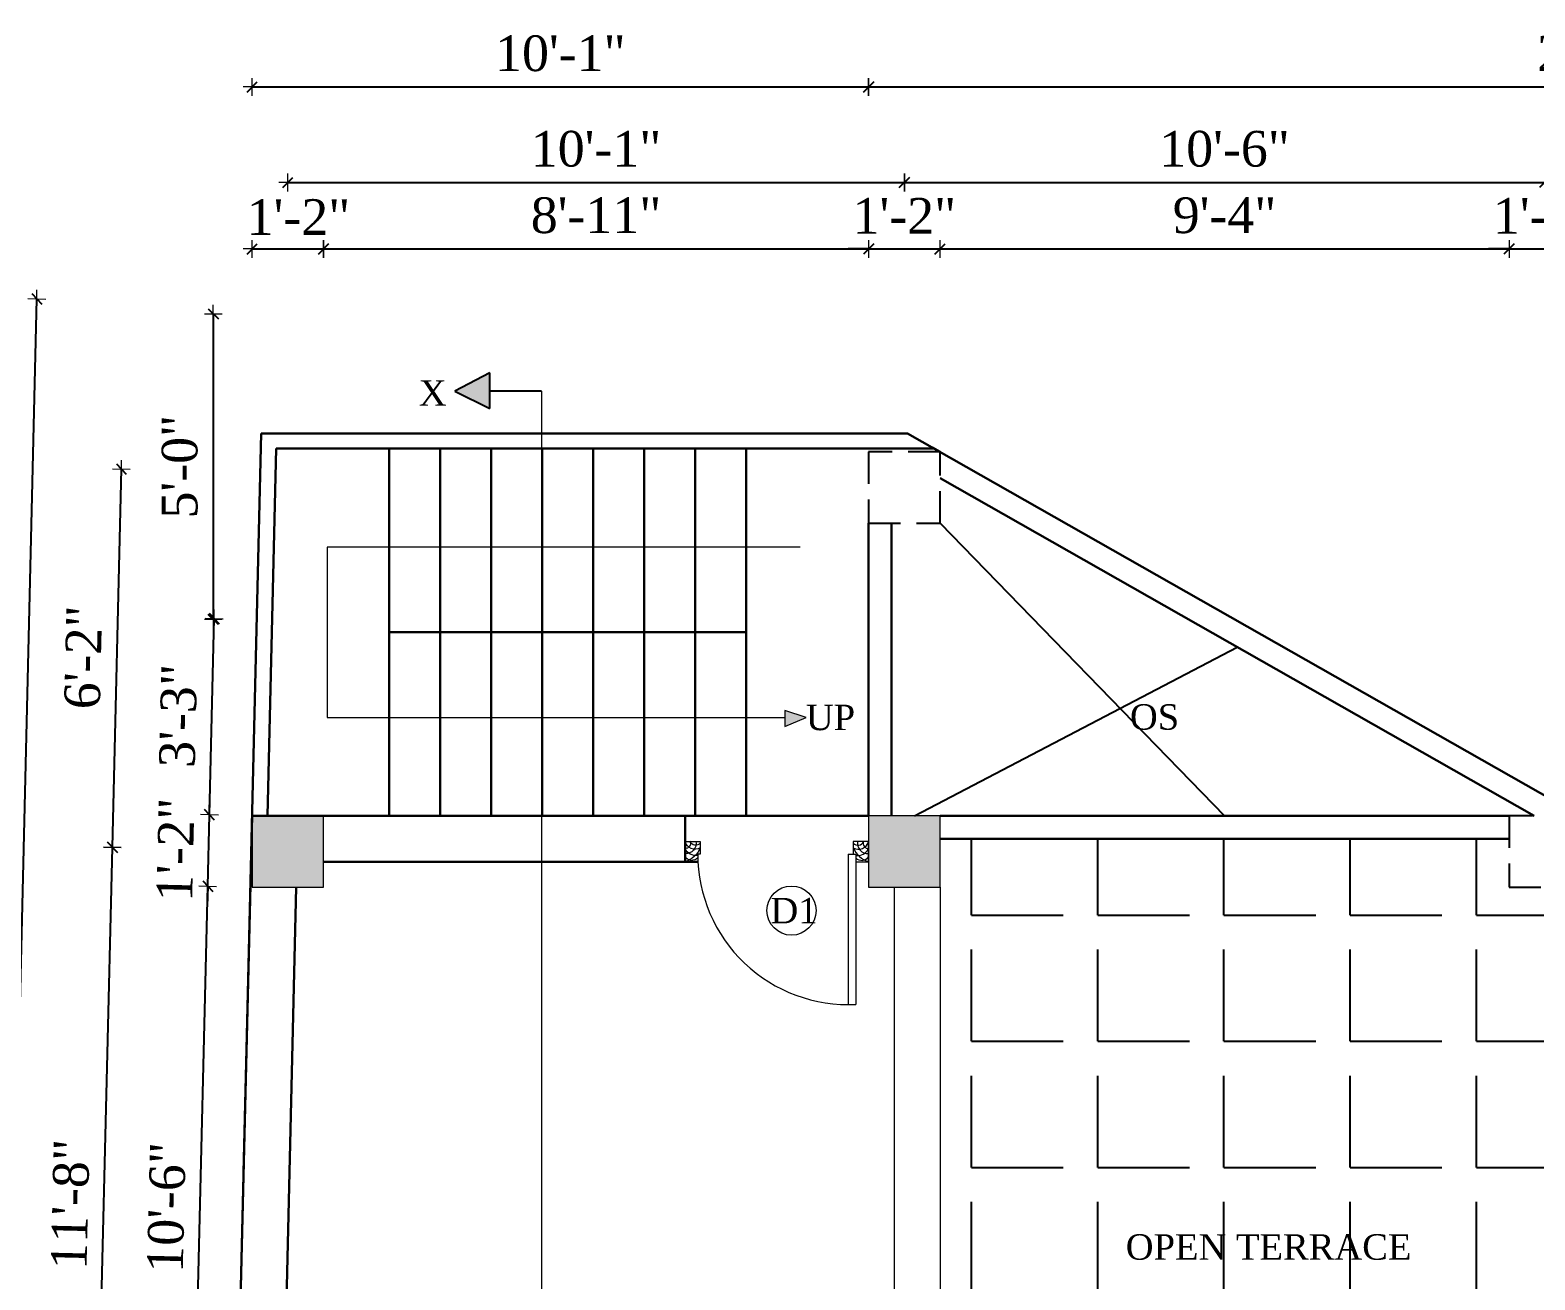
# Model space of a CAD drawing. Header units: inches. Extents: x 149946 to 166271, y -29520 to -26192.
# Drawn here: x 155512 to 155807, y -27093.6 to -26848.5 of the extents above; entities that cross this region are included whole.
import ezdxf

# ---------------------------------------------------------------- set-up
doc = ezdxf.new("R2010")
doc.units = ezdxf.units.IN
doc.header["$LTSCALE"] = 5
doc.header["$MEASUREMENT"] = 0
doc.linetypes.add('HIDDEN', pattern=[0.375, 0.25, -0.125])
for name, color, linetype, lineweight in [('A-WALL', 7, 'Continuous', 9), ('Dimension', 7, 'Continuous', 18), ('DOOR', 62, 'Continuous', 0)]:
    doc.layers.add(name, color=color, linetype=linetype, lineweight=lineweight)
doc.layers.add('dim line', color=7, linetype='Continuous', lineweight=15, true_color=0xfab2b2)
doc.layers.add('TEXT', color=6, linetype='Continuous')
doc.layers.add('WALL', color=7, linetype='Continuous')
doc.styles.add('ordinary', font='times.ttf')
doc.dimstyles.new('Copy of 96', dxfattribs={"dimtxt": 7, "dimasz": 4, "dimexe": 0.5, "dimexo": 0.5, "dimgap": 3, "dimtad": 1, "dimdec": 1, "dimzin": 11, "dimdsep": 46, "dimlunit": 4, "dimtxsty": 'ordinary', "dimblk": 'OBLIQUE', "dimcen": 0.09, "dimse1": 1, "dimse2": 1, "dimclrt": 6, "dimazin": 0, "dimtfac": 1, "dimtdec": 1, "dimtix": 1, "dimtmove": 2, "dimatfit": 3, "dimldrblk": 'leader', "dimfxl": 0.5, "dimfxlon": 1, "dimtolj": 1, "dimtzin": 0, "dimarcsym": 0})

# ---------------------------------------------------------------- blocks, each defined once
blk = doc.blocks.new('oblique')
at = {"color": 0, "lineweight": -2}
blk.add_line((0.25, 0.25), (-0.25, -0.25), dxfattribs=at)
at = {"layer": 'dim line', "lineweight": 9}
for p, q in [((-0.4375, 0), (0.4375, 0)), ((0, 0.4375), (0, -0.4375))]:
    blk.add_line(p, q, dxfattribs=at)
blk = doc.blocks.new('*D626')
at = {"layer": 'A-WALL', "color": 0, "lineweight": -2, "ltscale": 5, "transparency": 16777216}
blk.add_line((155980.84, -27002.57), (155980.84, -26945.19), dxfattribs=at)
at = {"layer": 'Defpoints', "color": 0, "ltscale": 5, "transparency": 16777216}
for p in [(155690.4, -26945.19), (155980.84, -26945.19), (155815.96, -27002.57)]:
    blk.add_point(p, dxfattribs=at)
at = {"layer": 'A-WALL', "color": 0, "lineweight": -2, "ltscale": 5, "transparency": 16777216, "xscale": 4, "yscale": 4, "zscale": 4}
for p, rotation in [((155980.84, -26945.19), 90), ((155980.84, -27002.57), 270)]:
    blk.add_blockref('oblique', p, dxfattribs=dict(at, rotation=rotation))
at = {"layer": 'A-WALL', "color": 6, "ltscale": 5, "transparency": 16777216, "insert": (155974.27, -26973.88), "char_height": 7, "attachment_point": 5, "rotation": 90, "style": 'ordinary'}
blk.add_mtext('\\A1;4\'-9"', dxfattribs=at)
blk = doc.blocks.new('_OBLIQUE')
at = {"color": 0, "linetype": 'ByBlock'}
blk.add_line((-0.5, -0.5), (0.5, 0.5), dxfattribs=at)
blk = doc.blocks.new('leader')
at = {"layer": 'Dimension'}
for p, q in [((0, -4.328), (0, 4.328)), ((-4.424, 0), (4.424, 0))]:
    blk.add_line(p, q, dxfattribs=at)
blk = doc.blocks.new('*D627')
at = {"layer": 'Defpoints', "color": 0, "linetype": 'HIDDEN', "ltscale": 5, "transparency": 16777216}
for p in [(155690.4, -26931.19), (155980.84, -26931.19), (155690.4, -26945.19)]:
    blk.add_point(p, dxfattribs=at)
at = {"layer": 'WALL', "color": 0, "lineweight": -2, "ltscale": 5, "transparency": 16777216}
for p, q in [((155980.84, -26931.19), (155980.84, -26927.19)), ((155980.84, -26945.19), (155980.84, -26931.19)), ((155980.84, -26945.19), (155980.84, -26949.19))]:
    blk.add_line(p, q, dxfattribs=at)
at = {"layer": 'WALL', "color": 0, "linetype": 'HIDDEN', "lineweight": -2, "ltscale": 5, "transparency": 16777216, "xscale": 4, "yscale": 4, "zscale": 4}
for p, rotation in [((155980.84, -26931.19), 270), ((155980.84, -26945.19), 90)]:
    blk.add_blockref('oblique', p, dxfattribs=dict(at, rotation=rotation))
at = {"layer": 'WALL', "color": 6, "linetype": 'HIDDEN', "ltscale": 5, "transparency": 16777216, "insert": (155974.34, -26938.19), "char_height": 7, "attachment_point": 5, "rotation": 90, "style": 'ordinary'}
blk.add_mtext('\\A1;1\'-2"', dxfattribs=at)
blk = doc.blocks.new('*D630')
at = {"layer": 'A-WALL', "color": 0, "lineweight": -2, "ltscale": 5, "transparency": 16777216}
blk.add_line((155995.8, -27009.57), (155995.8, -26938.19), dxfattribs=at)
at = {"layer": 'Defpoints', "color": 0, "ltscale": 5, "transparency": 16777216}
for p in [(155683.4, -26938.19), (155995.8, -26938.19), (155808.96, -27009.57)]:
    blk.add_point(p, dxfattribs=at)
at = {"layer": 'A-WALL', "color": 0, "lineweight": -2, "ltscale": 5, "transparency": 16777216, "xscale": 4, "yscale": 4, "zscale": 4}
for p, rotation in [((155995.8, -26938.19), 90), ((155995.8, -27009.57), 270)]:
    blk.add_blockref('oblique', p, dxfattribs=dict(at, rotation=rotation))
at = {"layer": 'A-WALL', "color": 6, "ltscale": 5, "transparency": 16777216, "insert": (155989.24, -26973.88), "char_height": 7, "attachment_point": 5, "rotation": 90, "style": 'ordinary'}
blk.add_mtext('\\A1;5\'-11"', dxfattribs=at)
blk = doc.blocks.new('*D631')
at = {"layer": 'A-WALL', "color": 0, "lineweight": -2, "ltscale": 50, "transparency": 16777216}
blk.add_line((155555.51, -26891.42), (155569.51, -26891.42), dxfattribs=at)
at = {"layer": 'Defpoints', "color": 0, "ltscale": 50, "transparency": 16777216}
for p in [(155569.51, -26891.42), (155555.51, -27002.57), (155569.51, -27002.57)]:
    blk.add_point(p, dxfattribs=at)
at = {"layer": 'A-WALL', "color": 0, "lineweight": -2, "ltscale": 50, "transparency": 16777216, "xscale": 4, "yscale": 4, "zscale": 4, "rotation": 180}
blk.add_blockref('oblique', (155555.51, -26891.42), dxfattribs=at)
at = {"layer": 'A-WALL', "color": 0, "lineweight": -2, "ltscale": 50, "transparency": 16777216, "xscale": 4, "yscale": 4, "zscale": 4}
blk.add_blockref('oblique', (155569.51, -26891.42), dxfattribs=at)
at = {"layer": 'A-WALL', "color": 6, "ltscale": 50, "transparency": 16777216, "insert": (155564.6, -26885.16), "char_height": 7, "attachment_point": 5, "style": 'ordinary'}
blk.add_mtext('\\A1;1\'-2"', dxfattribs=at)
blk = doc.blocks.new('*D632')
at = {"layer": 'A-WALL', "color": 0, "lineweight": -2, "ltscale": 5, "transparency": 16777216}
blk.add_line((155569.51, -26891.42), (155676.4, -26891.42), dxfattribs=at)
at = {"layer": 'Defpoints', "color": 0, "ltscale": 5, "transparency": 16777216}
for p in [(155676.4, -26891.42), (155676.4, -26931.19), (155569.51, -27002.57)]:
    blk.add_point(p, dxfattribs=at)
at = {"layer": 'A-WALL', "color": 0, "lineweight": -2, "ltscale": 5, "transparency": 16777216, "xscale": 4, "yscale": 4, "zscale": 4, "rotation": 180}
blk.add_blockref('oblique', (155569.51, -26891.42), dxfattribs=at)
at = {"layer": 'A-WALL', "color": 0, "lineweight": -2, "ltscale": 5, "transparency": 16777216, "xscale": 4, "yscale": 4, "zscale": 4}
blk.add_blockref('oblique', (155676.4, -26891.42), dxfattribs=at)
at = {"layer": 'A-WALL', "color": 6, "ltscale": 5, "transparency": 16777216, "insert": (155622.95, -26884.86), "char_height": 7, "attachment_point": 5, "style": 'ordinary'}
blk.add_mtext('\\A1;8\'-11"', dxfattribs=at)
blk = doc.blocks.new('*D633')
at = {"layer": 'A-WALL', "color": 0, "lineweight": -2, "ltscale": 5, "transparency": 16777216}
for p, q in [((155676.4, -26891.42), (155672.4, -26891.42)), ((155676.4, -26891.42), (155690.4, -26891.42)), ((155690.4, -26891.42), (155694.4, -26891.42))]:
    blk.add_line(p, q, dxfattribs=at)
at = {"layer": 'Defpoints', "color": 0, "ltscale": 5, "transparency": 16777216}
for p in [(155690.4, -26891.42), (155676.4, -26931.19), (155690.4, -26931.19)]:
    blk.add_point(p, dxfattribs=at)
at = {"layer": 'A-WALL', "color": 0, "lineweight": -2, "ltscale": 5, "transparency": 16777216, "xscale": 4, "yscale": 4, "zscale": 4}
blk.add_blockref('oblique', (155676.4, -26891.42), dxfattribs=at)
at = {"layer": 'A-WALL', "color": 0, "lineweight": -2, "ltscale": 5, "transparency": 16777216, "xscale": 4, "yscale": 4, "zscale": 4, "rotation": 180}
blk.add_blockref('oblique', (155690.4, -26891.42), dxfattribs=at)
at = {"layer": 'A-WALL', "color": 6, "ltscale": 5, "transparency": 16777216, "insert": (155683.4, -26884.92), "char_height": 7, "attachment_point": 5, "style": 'ordinary'}
blk.add_mtext('\\A1;1\'-2"', dxfattribs=at)
blk = doc.blocks.new('*D634')
at = {"layer": 'A-WALL', "color": 0, "lineweight": -2, "ltscale": 5, "transparency": 16777216}
blk.add_line((155690.4, -26891.42), (155801.96, -26891.42), dxfattribs=at)
at = {"layer": 'Defpoints', "color": 0, "ltscale": 5, "transparency": 16777216}
for p in [(155801.96, -26891.42), (155690.4, -26931.19), (155801.96, -27002.57)]:
    blk.add_point(p, dxfattribs=at)
at = {"layer": 'A-WALL', "color": 0, "lineweight": -2, "ltscale": 5, "transparency": 16777216, "xscale": 4, "yscale": 4, "zscale": 4, "rotation": 180}
blk.add_blockref('oblique', (155690.4, -26891.42), dxfattribs=at)
at = {"layer": 'A-WALL', "color": 0, "lineweight": -2, "ltscale": 5, "transparency": 16777216, "xscale": 4, "yscale": 4, "zscale": 4}
blk.add_blockref('oblique', (155801.96, -26891.42), dxfattribs=at)
at = {"layer": 'A-WALL', "color": 6, "ltscale": 5, "transparency": 16777216, "insert": (155746.18, -26884.85), "char_height": 7, "attachment_point": 5, "style": 'ordinary'}
blk.add_mtext('\\A1;9\'-4"', dxfattribs=at)
blk = doc.blocks.new('*D635')
at = {"layer": 'A-WALL', "color": 0, "lineweight": -2, "ltscale": 5, "transparency": 16777216}
for p, q in [((155801.96, -26891.42), (155797.96, -26891.42)), ((155801.96, -26891.42), (155815.96, -26891.42)), ((155815.96, -26891.42), (155819.96, -26891.42))]:
    blk.add_line(p, q, dxfattribs=at)
at = {"layer": 'Defpoints', "color": 0, "ltscale": 5, "transparency": 16777216}
for p in [(155815.96, -26891.42), (155801.96, -27002.57), (155815.96, -27002.57)]:
    blk.add_point(p, dxfattribs=at)
at = {"layer": 'A-WALL', "color": 0, "lineweight": -2, "ltscale": 5, "transparency": 16777216, "xscale": 4, "yscale": 4, "zscale": 4}
blk.add_blockref('oblique', (155801.96, -26891.42), dxfattribs=at)
at = {"layer": 'A-WALL', "color": 0, "lineweight": -2, "ltscale": 5, "transparency": 16777216, "xscale": 4, "yscale": 4, "zscale": 4, "rotation": 180}
blk.add_blockref('oblique', (155815.96, -26891.42), dxfattribs=at)
at = {"layer": 'A-WALL', "color": 6, "ltscale": 5, "transparency": 16777216, "insert": (155808.96, -26884.92), "char_height": 7, "attachment_point": 5, "style": 'ordinary'}
blk.add_mtext('\\A1;1\'-2"', dxfattribs=at)
blk = doc.blocks.new('*D639')
at = {"layer": 'A-WALL', "color": 0, "lineweight": -2, "ltscale": 5, "transparency": 16777216}
blk.add_line((155562.51, -26878.38), (155683.4, -26878.38), dxfattribs=at)
at = {"layer": 'Defpoints', "color": 0, "ltscale": 5, "transparency": 16777216}
for p in [(155683.4, -26878.38), (155562.51, -27009.57), (155683.4, -27009.57)]:
    blk.add_point(p, dxfattribs=at)
at = {"layer": 'A-WALL', "color": 0, "lineweight": -2, "ltscale": 5, "transparency": 16777216, "xscale": 4, "yscale": 4, "zscale": 4, "rotation": 180}
blk.add_blockref('oblique', (155562.51, -26878.38), dxfattribs=at)
at = {"layer": 'A-WALL', "color": 0, "lineweight": -2, "ltscale": 5, "transparency": 16777216, "xscale": 4, "yscale": 4, "zscale": 4}
blk.add_blockref('oblique', (155683.4, -26878.38), dxfattribs=at)
at = {"layer": 'A-WALL', "color": 6, "ltscale": 5, "transparency": 16777216, "insert": (155622.95, -26871.82), "char_height": 7, "attachment_point": 5, "style": 'ordinary'}
blk.add_mtext('\\A1;10\'-1"', dxfattribs=at)
blk = doc.blocks.new('*D640')
at = {"layer": 'A-WALL', "color": 0, "lineweight": -2, "ltscale": 5, "transparency": 16777216}
blk.add_line((155683.4, -26878.38), (155808.96, -26878.38), dxfattribs=at)
at = {"layer": 'Defpoints', "color": 0, "ltscale": 5, "transparency": 16777216}
for p in [(155808.96, -26878.38), (155683.4, -27009.57), (155808.96, -27009.57)]:
    blk.add_point(p, dxfattribs=at)
at = {"layer": 'A-WALL', "color": 0, "lineweight": -2, "ltscale": 5, "transparency": 16777216, "xscale": 4, "yscale": 4, "zscale": 4, "rotation": 180}
blk.add_blockref('oblique', (155683.4, -26878.38), dxfattribs=at)
at = {"layer": 'A-WALL', "color": 0, "lineweight": -2, "ltscale": 5, "transparency": 16777216, "xscale": 4, "yscale": 4, "zscale": 4}
blk.add_blockref('oblique', (155808.96, -26878.38), dxfattribs=at)
at = {"layer": 'A-WALL', "color": 6, "ltscale": 5, "transparency": 16777216, "insert": (155746.18, -26871.82), "char_height": 7, "attachment_point": 5, "style": 'ordinary'}
blk.add_mtext('\\A1;10\'-6"', dxfattribs=at)
blk = doc.blocks.new('*D642')
at = {"layer": 'A-WALL', "color": 0, "lineweight": -2, "ltscale": 5, "transparency": 16777216}
blk.add_line((155555.51, -26859.66), (155676.4, -26859.66), dxfattribs=at)
at = {"layer": 'Defpoints', "color": 0, "ltscale": 5, "transparency": 16777216}
for p in [(155676.4, -26859.66), (155676.4, -26931.19), (155555.51, -27002.57)]:
    blk.add_point(p, dxfattribs=at)
at = {"layer": 'A-WALL', "color": 0, "lineweight": -2, "ltscale": 5, "transparency": 16777216, "xscale": 4, "yscale": 4, "zscale": 4, "rotation": 180}
blk.add_blockref('oblique', (155555.51, -26859.66), dxfattribs=at)
at = {"layer": 'A-WALL', "color": 0, "lineweight": -2, "ltscale": 5, "transparency": 16777216, "xscale": 4, "yscale": 4, "zscale": 4}
blk.add_blockref('oblique', (155676.4, -26859.66), dxfattribs=at)
at = {"layer": 'A-WALL', "color": 6, "ltscale": 5, "transparency": 16777216, "insert": (155615.95, -26853.1), "char_height": 7, "attachment_point": 5, "style": 'ordinary'}
blk.add_mtext('\\A1;10\'-1"', dxfattribs=at)
blk = doc.blocks.new('*D643')
at = {"layer": 'A-WALL', "color": 0, "lineweight": -2, "ltscale": 5, "transparency": 16777216}
blk.add_line((155676.4, -26859.66), (155964.21, -26859.66), dxfattribs=at)
at = {"layer": 'Defpoints', "color": 0, "ltscale": 5, "transparency": 16777216}
for p in [(155964.21, -26859.66), (155676.4, -26931.19), (155964.21, -27086.85)]:
    blk.add_point(p, dxfattribs=at)
at = {"layer": 'A-WALL', "color": 0, "lineweight": -2, "ltscale": 5, "transparency": 16777216, "xscale": 4, "yscale": 4, "zscale": 4, "rotation": 180}
blk.add_blockref('oblique', (155676.4, -26859.66), dxfattribs=at)
at = {"layer": 'A-WALL', "color": 0, "lineweight": -2, "ltscale": 5, "transparency": 16777216, "xscale": 4, "yscale": 4, "zscale": 4}
blk.add_blockref('oblique', (155964.21, -26859.66), dxfattribs=at)
at = {"layer": 'A-WALL', "color": 6, "ltscale": 5, "transparency": 16777216, "insert": (155820.3, -26853.1), "char_height": 7, "attachment_point": 5, "style": 'ordinary'}
blk.add_mtext('\\A1;24\'-0"', dxfattribs=at)
blk = doc.blocks.new('*D645')
at = {"layer": 'A-WALL', "color": 0, "lineweight": -2, "ltscale": 5, "transparency": 16777216}
blk.add_line((156009.75, -27086.85), (156009.75, -26904.15), dxfattribs=at)
at = {"layer": 'Defpoints', "color": 0, "ltscale": 5, "transparency": 16777216}
for p in [(155637.4, -26904.15), (156009.75, -26904.15), (155964.21, -27086.85)]:
    blk.add_point(p, dxfattribs=at)
at = {"layer": 'A-WALL', "color": 0, "lineweight": -2, "ltscale": 5, "transparency": 16777216, "xscale": 4, "yscale": 4, "zscale": 4}
for p, rotation in [((156009.75, -26904.15), 90), ((156009.75, -27086.85), 270)]:
    blk.add_blockref('oblique', p, dxfattribs=dict(at, rotation=rotation))
at = {"layer": 'A-WALL', "color": 6, "ltscale": 5, "transparency": 16777216, "insert": (156003.19, -26995.5), "char_height": 7, "attachment_point": 5, "rotation": 90, "style": 'ordinary'}
blk.add_mtext('\\A1;15\'-3"', dxfattribs=at)
blk = doc.blocks.new('*D666')
at = {"layer": 'A-WALL', "color": 0, "lineweight": -2, "ltscale": 5}
blk.add_line((155547.9, -26904.15), (155547.9, -26964.07), dxfattribs=at)
at = {"layer": 'Defpoints', "color": 0, "ltscale": 5}
for p in [(155637.4, -26904.15), (155547.9, -26964.07), (155637.4, -26964.07)]:
    blk.add_point(p, dxfattribs=at)
at = {"layer": 'A-WALL', "color": 0, "lineweight": -2, "ltscale": 5, "xscale": 4, "yscale": 4, "zscale": 4}
for p, rotation in [((155547.9, -26904.15), 90), ((155547.9, -26964.07), 270)]:
    blk.add_blockref('oblique', p, dxfattribs=dict(at, rotation=rotation))
at = {"layer": 'A-WALL', "color": 6, "ltscale": 5, "insert": (155541.34, -26934.11), "char_height": 7, "attachment_point": 5, "rotation": 90, "style": 'ordinary'}
blk.add_mtext('\\A1;5\'-0"', dxfattribs=at)
blk = doc.blocks.new('*D668')
at = {"layer": 'A-WALL', "color": 0, "lineweight": -2, "ltscale": 5, "transparency": 16777216}
blk.add_line((155543.82, -27142.65), (155546.81, -27016.36), dxfattribs=at)
at = {"layer": 'Defpoints', "color": 0, "ltscale": 5, "transparency": 16777216}
for p in [(155546.81, -27016.36), (155555.51, -27016.57), (155552.19, -27142.85)]:
    blk.add_point(p, dxfattribs=at)
at = {"layer": 'A-WALL', "color": 0, "lineweight": -2, "ltscale": 5, "transparency": 16777216, "xscale": 4, "yscale": 4, "zscale": 4}
for p, rotation in [((155546.81, -27016.36), 88.64238169298139), ((155543.82, -27142.65), 268.6423816929814)]:
    blk.add_blockref('oblique', p, dxfattribs=dict(at, rotation=rotation))
at = {"layer": 'A-WALL', "color": 6, "ltscale": 5, "transparency": 16777216, "insert": (155538.76, -27079.35), "char_height": 7, "attachment_point": 5, "rotation": 88.6424, "style": 'ordinary'}
blk.add_mtext('\\A1;10\'-6"', dxfattribs=at)
blk = doc.blocks.new('*D669')
at = {"layer": 'A-WALL', "color": 0, "lineweight": -2, "ltscale": 5, "transparency": 16777216}
for p, q in [((155547.14, -27002.37), (155547.24, -26998.37)), ((155546.81, -27016.36), (155547.14, -27002.37)), ((155546.81, -27016.36), (155546.72, -27020.36))]:
    blk.add_line(p, q, dxfattribs=at)
at = {"layer": 'Defpoints', "color": 0, "ltscale": 5, "transparency": 16777216}
for p in [(155547.14, -27002.37), (155555.51, -27002.57), (155555.51, -27016.57)]:
    blk.add_point(p, dxfattribs=at)
at = {"layer": 'A-WALL', "color": 0, "lineweight": -2, "ltscale": 5, "transparency": 16777216, "xscale": 4, "yscale": 4, "zscale": 4}
for p, rotation in [((155547.14, -27002.37), 268.6423816929814), ((155546.81, -27016.36), 88.64238169298143)]:
    blk.add_blockref('oblique', p, dxfattribs=dict(at, rotation=rotation))
at = {"layer": 'A-WALL', "color": 6, "ltscale": 5, "transparency": 16777216, "insert": (155540.48, -27009.21), "char_height": 7, "attachment_point": 5, "rotation": 88.6424, "style": 'ordinary'}
blk.add_mtext('\\A1;1\'-2"', dxfattribs=at)
blk = doc.blocks.new('*D662')
at = {"layer": 'A-WALL', "color": 0, "lineweight": -2, "ltscale": 5, "transparency": 16777216}
blk.add_line((155524.78, -27149.04), (155528.11, -27008.75), dxfattribs=at)
at = {"layer": 'Defpoints', "color": 0, "ltscale": 5, "transparency": 16777216}
for p in [(155528.11, -27008.75), (155562.51, -27009.57), (155559.19, -27149.85)]:
    blk.add_point(p, dxfattribs=at)
at = {"layer": 'A-WALL', "color": 0, "lineweight": -2, "ltscale": 5, "transparency": 16777216, "xscale": 4, "yscale": 4, "zscale": 4}
for p, rotation in [((155528.11, -27008.75), 88.64238169299772), ((155524.78, -27149.04), 268.6423816929977)]:
    blk.add_blockref('oblique', p, dxfattribs=dict(at, rotation=rotation))
at = {"layer": 'A-WALL', "color": 6, "ltscale": 5, "transparency": 16777216, "insert": (155519.89, -27078.74), "char_height": 7, "attachment_point": 5, "rotation": 88.6424, "style": 'ordinary'}
blk.add_mtext('\\A1;11\'-8"', dxfattribs=at)
blk = doc.blocks.new('*D663')
at = {"layer": 'A-WALL', "color": 0, "lineweight": -2, "ltscale": 5, "transparency": 16777216}
blk.add_line((155547.14, -27002.37), (155548.06, -26963.87), dxfattribs=at)
at = {"layer": 'Defpoints', "color": 0, "ltscale": 5, "transparency": 16777216}
for p in [(155548.06, -26963.87), (155556.42, -26964.07), (155555.51, -27002.57)]:
    blk.add_point(p, dxfattribs=at)
at = {"layer": 'A-WALL', "color": 0, "lineweight": -2, "ltscale": 5, "transparency": 16777216, "xscale": 4, "yscale": 4, "zscale": 4}
for p, rotation in [((155548.06, -26963.87), 88.64238169298139), ((155547.14, -27002.37), 268.6423816929814)]:
    blk.add_blockref('oblique', p, dxfattribs=dict(at, rotation=rotation))
at = {"layer": 'A-WALL', "color": 6, "ltscale": 5, "transparency": 16777216, "insert": (155541.04, -26982.97), "char_height": 7, "attachment_point": 5, "rotation": 88.6424, "style": 'ordinary'}
blk.add_mtext('\\A1;3\'-3"', dxfattribs=at)
blk = doc.blocks.new('*D618')
at = {"layer": 'A-WALL', "color": 0, "lineweight": -2, "ltscale": 5, "transparency": 16777216}
blk.add_line((155980.84, -26931.19), (155980.84, -26904.15), dxfattribs=at)
at = {"layer": 'Defpoints', "color": 0, "ltscale": 5, "transparency": 16777216}
for p in [(155637.4, -26904.15), (155980.84, -26904.15), (155690.4, -26931.19)]:
    blk.add_point(p, dxfattribs=at)
at = {"layer": 'A-WALL', "color": 0, "lineweight": -2, "ltscale": 5, "transparency": 16777216, "xscale": 4, "yscale": 4, "zscale": 4}
for p, rotation in [((155980.84, -26904.15), 90), ((155980.84, -26931.19), 270)]:
    blk.add_blockref('oblique', p, dxfattribs=dict(at, rotation=rotation))
at = {"layer": 'A-WALL', "color": 6, "ltscale": 5, "transparency": 16777216, "insert": (155974.28, -26917.67), "char_height": 7, "attachment_point": 5, "rotation": 90, "style": 'ordinary'}
blk.add_mtext('\\A1;2\'-3"', dxfattribs=at)
blk = doc.blocks.new('*D619')
at = {"layer": 'A-WALL', "color": 0, "lineweight": -2, "ltscale": 5, "transparency": 16777216}
blk.add_line((155528.11, -27008.75), (155529.87, -26934.55), dxfattribs=at)
at = {"layer": 'Defpoints', "color": 0, "ltscale": 5, "transparency": 16777216}
for p in [(155529.87, -26934.55), (155683.4, -26938.19), (155562.51, -27009.57)]:
    blk.add_point(p, dxfattribs=at)
at = {"layer": 'A-WALL', "color": 0, "lineweight": -2, "ltscale": 5, "transparency": 16777216, "xscale": 4, "yscale": 4, "zscale": 4}
for p, rotation in [((155529.87, -26934.55), 88.64238169298139), ((155528.11, -27008.75), 268.6423816929814)]:
    blk.add_blockref('oblique', p, dxfattribs=dict(at, rotation=rotation))
at = {"layer": 'A-WALL', "color": 6, "ltscale": 5, "transparency": 16777216, "insert": (155522.43, -26971.5), "char_height": 7, "attachment_point": 5, "rotation": 88.6424, "style": 'ordinary'}
blk.add_mtext('\\A1;6\'-2"', dxfattribs=at)
blk = doc.blocks.new('*D620')
at = {"layer": 'A-WALL', "color": 0, "lineweight": -2, "ltscale": 5, "transparency": 16777216}
blk.add_line((155506.33, -27194.79), (155513.29, -26901.2), dxfattribs=at)
at = {"layer": 'Defpoints', "color": 0, "ltscale": 5, "transparency": 16777216}
for p in [(155513.29, -26901.2), (155637.4, -26904.15), (155550.93, -27195.85)]:
    blk.add_point(p, dxfattribs=at)
at = {"layer": 'A-WALL', "color": 0, "lineweight": -2, "ltscale": 5, "transparency": 16777216, "xscale": 4, "yscale": 4, "zscale": 4}
for p, rotation in [((155513.29, -26901.2), 88.64238169298139), ((155506.33, -27194.79), 268.6423816929814)]:
    blk.add_blockref('oblique', p, dxfattribs=dict(at, rotation=rotation))
at = {"layer": 'A-WALL', "color": 6, "ltscale": 5, "transparency": 16777216, "insert": (155503.25, -27047.84), "char_height": 7, "attachment_point": 5, "rotation": 88.6424, "style": 'ordinary'}
blk.add_mtext('\\A1;24\'-6"', dxfattribs=at)
blk = doc.blocks.new('A$C27B36B59')
at = {"layer": 'DOOR'}
for p, q in [((0, 4), (0, 0)), ((2.5, 4), (0, 4)), ((2.5, 2.5), (2.5, 4)), ((0, 0), (3, 0)), ((3, 2.5), (2.5, 2.5)), ((3, 0), (3, 2.5))]:
    blk.add_line(p, q, dxfattribs=at)
for centre, radius, start, end in [((-1.4, -0.54), 4.75, 22.1411, 72.838), ((1.34, 2.09), 1.64, 45.138, 144.8948), ((2.21, 0.3), 2.49, 83.3149, 152.658), ((0.13, 0.37), 2.05, 349.4875, 93.6805), ((1.96, -0.47), 2.01, 58.7447, 166.495), ((-0.06, 0.32), 1.13, 343.542, 86.947), ((2.08, -0.4), 1.17, 38.2816, 160.1519)]:
    blk.add_arc(centre, radius, start, end, dxfattribs=at)
blk = doc.blocks.new('D2')
at = {"layer": 'DOOR'}
for p, q in [((74473.95, 24047.59), (74473.95, 24018.09)), ((74473.95, 24047.59), (74475.45, 24047.59)), ((74475.45, 24047.59), (74475.45, 24018.13))]:
    blk.add_line(p, q, dxfattribs=at)
blk.add_arc((74473.95, 24047.59), 29.5, 180, 272.9146, dxfattribs=at)
at = {"layer": 'DOOR', "xscale": -1, "rotation": 180}
blk.add_blockref('A$C27B36B59', (74441.95, 24050.09), dxfattribs=at)
at = {"layer": 'DOOR', "rotation": 180}
blk.add_blockref('A$C27B36B59', (74477.95, 24050.09), dxfattribs=at)

msp = doc.modelspace()

# ---------------------------------------------------------------- hatches: boundary and pattern name
at = {"ltscale": 5}
msp.add_hatch(color=256, dxfattribs=at).paths.add_polyline_path([(155602.15, -26922.71), (155602.15, -26915.7), (155595.26, -26919.28)])
at = {"layer": 'A-WALL', "ltscale": 5}
msp.add_hatch(color=1, dxfattribs=at).paths.add_polyline_path([(155664.17, -26983.29), (155659.97, -26981.94), (155659.97, -26985.07)])
at = {"layer": 'WALL', "linetype": 'ByBlock', "ltscale": 5, "true_color": 0xf8991e}
h = msp.add_hatch(color=30, dxfattribs=at)
h.dxf.hatch_style = 1
h.paths.add_polyline_path([(155555.51, -27016.57), (155569.51, -27016.57), (155569.51, -27002.57), (155555.51, -27002.57)])
h = msp.add_hatch(color=30, dxfattribs=at)
h.dxf.hatch_style = 1
h.paths.add_polyline_path([(155676.4, -27016.57), (155690.4, -27016.57), (155690.4, -27002.57), (155676.4, -27002.57)])
h = msp.add_hatch(dxfattribs=at)
h.set_pattern_fill('ANGLE', color=30, scale=90)
h.set_pattern_definition([(0, (17220.295, 103.955), (0, 24.75), [18, -6.75]), (90, (17220.295, 103.955), (-24.75, 2e-15), [18, -6.75])])
h.paths.add_polyline_path([(155690.4, -27007.07), (155690.4, -27016.57), (155690.4, -27142.85), (155690.4, -27156.85), (155676.4, -27156.85), (155602.19, -27156.85), (155602.19, -27151.85), (155599.65, -27151.85, -0.414214), (155568.69, -27179.81), (155568.69, -27151.85), (155566.19, -27151.85), (155566.19, -27156.85), (155556.35, -27156.85), (155555.54, -27191.35), (155891.32, -27191.35), (155913.61, -27156.85), (155815.96, -27156.85), (155801.96, -27156.85), (155801.96, -27142.85), (155811.46, -27142.85), (155811.46, -27016.57), (155801.96, -27016.57), (155801.96, -27007.07)])
h.paths.add_polyline_path([(155725.53, -27090.99), (155782.85, -27090.99), (155782.85, -27083.32), (155725.53, -27083.32)], flags=24)

# ---------------------------------------------------------------- linework, layer by layer
at = {"ltscale": 5}
for p, q in [((155602.15, -26915.7, -72.71), (155595.26, -26919.28, -72.71)), ((155602.15, -26922.71, -72.71), (155602.15, -26915.7, -72.71)), ((155595.26, -26919.28, -72.71), (155602.15, -26922.71, -72.71)), ((155612.24, -26919.28, -72.71), (155602.15, -26919.28, -72.71))]:
    msp.add_line(p, q, dxfattribs=at)
at = {"layer": 'A-WALL', "ltscale": 5}
for p, q in [((155612.24, -26919.28, -72.71), (155612.24, -27207.85, -72.71)), ((155662.97, -26949.9, -72.71), (155570.22, -26949.9, -72.71)), ((155570.22, -26949.9, -72.71), (155570.22, -26983.29, -72.71)), ((155664.17, -26983.29, -72.71), (155659.97, -26981.94, -72.71)), ((155659.97, -26981.94, -72.71), (155659.97, -26985.07, -72.71)), ((155570.22, -26983.29, -72.71), (155659.97, -26983.29, -72.71)), ((155659.97, -26985.07, -72.71), (155664.17, -26983.29, -72.71)), ((155681.4, -27016.57, -72.71), (155681.4, -27142.85, -72.71)), ((155690.4, -27016.57, -72.71), (155690.4, -27142.85, -72.71))]:
    msp.add_line(p, q, dxfattribs=at)
at = {"layer": 'A-WALL', "lineweight": 30}
for p, q in [((155551.85, -27156.85, -72.71), (155557.29, -26927.57, -72.71)), ((155557.29, -26927.57, -72.71), (155684.03, -26927.57, -72.71)), ((155684.03, -26927.57, -72.71), (155815.96, -27002.57, -72.71)), ((155558.51, -27002.57, -72.71), (155560.22, -26930.57, -72.71)), ((155560.22, -26930.57, -72.71), (155689.31, -26930.57, -72.71)), ((155582.4, -26930.57, -72.71), (155582.4, -27002.57, -72.71)), ((155592.4, -26930.57, -72.71), (155592.4, -27002.57, -72.71)), ((155602.4, -26930.57, -72.71), (155602.4, -27002.57, -72.71)), ((155612.4, -26930.57, -72.71), (155612.4, -27002.57, -72.71)), ((155622.4, -26930.57, -72.71), (155622.4, -27002.57, -72.71)), ((155632.4, -26930.57, -72.71), (155632.4, -27002.57, -72.71)), ((155642.4, -26930.57, -72.71), (155642.4, -27002.57, -72.71)), ((155652.4, -26930.57, -72.71), (155652.4, -27002.57, -72.71)), ((155688.92, -26930.35, -72.71), (155690.4, -26931.19, -72.71)), ((155690.4, -26936.36, -72.71), (155806.86, -27002.57, -72.71)), ((155676.4, -26945.19, -72.71), (155676.4, -27002.57, -72.71)), ((155680.9, -26945.19, -72.71), (155680.9, -27002.57, -72.71)), ((155582.4, -26966.57, -72.71), (155652.4, -26966.57, -72.71)), ((155555.51, -27002.57, -72.71), (155551.85, -27156.85, -72.71)), ((155569.51, -27002.57, -72.71), (155555.51, -27002.57, -72.71)), ((155569.51, -27002.57, -72.71), (155676.4, -27002.57, -72.71)), ((155640.4, -27011.57, -72.71), (155640.4, -27002.57, -72.71)), ((155690.4, -27002.57, -72.71), (155801.96, -27002.57, -72.71)), ((155801.96, -27007.07, -72.71), (155690.4, -27007.07, -72.71)), ((155642.93, -27011.57, -72.71), (155569.51, -27011.57, -72.71)), ((155564.18, -27016.57, -72.71), (155561.19, -27142.85, -72.71)), ((155553.85, -27072.49, -72.71), (155554.87, -27029.5, -72.71))]:
    msp.add_line(p, q, dxfattribs=at)
at = {"layer": 'A-WALL', "ltscale": 5, "elevation": -72.71}
for points in [[(155555.51, -27016.57), (155569.51, -27016.57), (155569.51, -27002.57), (155555.51, -27002.57)], [(155676.4, -27016.57), (155690.4, -27016.57), (155690.4, -27002.57), (155676.4, -27002.57)]]:
    msp.add_lwpolyline(points, close=True, dxfattribs=at)
at = {"layer": 'A-WALL', "ltscale": 5}
msp.add_circle((155661.27, -27021.15, -72.71), 4.82, dxfattribs=at)
at = {"layer": 'WALL', "color": 30, "linetype": 'ByBlock', "ltscale": 5, "true_color": 0xf8991e}
for p, q in [((155690.4, -26945.19, -72.71), (155746.18, -27002.57, -72.71)), ((155685.4, -27002.57, -72.71), (155748.63, -26969.47, -72.71))]:
    msp.add_line(p, q, dxfattribs=at)
at = {"layer": 'WALL', "color": 2, "linetype": 'HIDDEN', "ltscale": 5, "elevation": -72.71}
for points in [[(155676.4, -26945.19), (155690.4, -26945.19), (155690.4, -26931.19), (155676.4, -26931.19)], [(155801.96, -27016.57), (155815.96, -27016.57), (155815.96, -27002.57), (155801.96, -27002.57)]]:
    msp.add_lwpolyline(points, close=True, dxfattribs=at)

# ---------------------------------------------------------------- block references
at = {"layer": 'WALL', "color": 2, "linetype": 'ByBlock'}
msp.add_blockref('D2', (81198.44, -51057.66, -72.71), dxfattribs=at)

# ---------------------------------------------------------------- texts
at = {"layer": 'TEXT', "style": 'ordinary'}
for s, p in [('X', (155588.19, -26922.16, -72.71)), ('UP', (155664.09, -26985.77, -72.71)), ('OS', (155727.63, -26985.68, -72.71)), ('D1', (155657.15, -27023.65, -72.71)), ('OPEN TERRACE', (155726.81, -27089.6, -72.71))]:
    msp.add_text(s, height=5, dxfattribs=at).set_placement(p)

# ---------------------------------------------------------------- dimensions: what is measured, and where the dimension line sits
at = {"layer": 'A-WALL', "ltscale": 5}
for base, p1, p2, picture, middle in [((155676.4, -26859.66, -72.71), (155555.51, -27002.57, -72.71), (155676.4, -26931.19, -72.71), '*D642', (155615.95, -26853.1, -72.71)), ((155964.21, -26859.66, -72.71), (155676.4, -26931.19, -72.71), (155964.21, -27086.85, -72.71), '*D643', (155820.3, -26853.1, -72.71)), ((155683.4, -26878.38, -72.71), (155562.51, -27009.57, -72.71), (155683.4, -27009.57, -72.71), '*D639', (155622.95, -26871.82, -72.71)), ((155808.96, -26878.38, -72.71), (155683.4, -27009.57, -72.71), (155808.96, -27009.57, -72.71), '*D640', (155746.18, -26871.82, -72.71)), ((155676.4, -26891.42, -72.71), (155569.51, -27002.57, -72.71), (155676.4, -26931.19, -72.71), '*D632', (155622.95, -26884.86, -72.71)), ((155690.4, -26891.42, -72.71), (155676.4, -26931.19, -72.71), (155690.4, -26931.19, -72.71), '*D633', (155683.4, -26884.92, -72.71)), ((155801.96, -26891.42, -72.71), (155690.4, -26931.19, -72.71), (155801.96, -27002.57, -72.71), '*D634', (155746.18, -26884.85, -72.71)), ((155815.96, -26891.42, -72.71), (155801.96, -27002.57, -72.71), (155815.96, -27002.57, -72.71), '*D635', (155808.96, -26884.92, -72.71))]:
    dim = msp.add_linear_dim(base=base, p1=p1, p2=p2, dimstyle='Copy of 96', override={"dimdec": 0, "dimblk": 'oblique', "dimtdec": 0, "dimarcsym": 1}, dxfattribs=at)
    dim.commit()
    dim.dimension.update_dxf_attribs({"geometry": picture, "text_midpoint": middle})
at = {"layer": 'A-WALL', "ltscale": 50}
dim = msp.add_linear_dim(base=(155569.51, -26891.42, -72.71), p1=(155555.51, -27002.57, -72.71), p2=(155569.51, -27002.57, -72.71), dimstyle='Copy of 96', override={"dimdec": 0, "dimblk": 'oblique', "dimtdec": 0, "dimarcsym": 1}, dxfattribs=at)
dim.commit()
dim.dimension.update_dxf_attribs({"geometry": '*D631', "text_midpoint": (155564.6, -26885.16, -72.71), "dimtype": 160})
at = {"layer": 'A-WALL', "ltscale": 5}
for base, p1, p2, angle, picture, middle in [((155513.29, -26901.2, -72.71), (155550.93, -27195.85, -72.71), (155637.4, -26904.15, -72.71), 268.6424, '*D620', (155503.25, -27047.84, -72.71)), ((155547.9, -26964.07, -72.71), (155637.4, -26904.15, -72.71), (155637.4, -26964.07, -72.71), 90, '*D666', (155541.34, -26934.11, -72.71)), ((156009.75, -26904.15, -72.71), (155964.21, -27086.85, -72.71), (155637.4, -26904.15, -72.71), 90, '*D645', (156003.19, -26995.5, -72.71)), ((155980.84, -26904.15, -72.71), (155690.4, -26931.19, -72.71), (155637.4, -26904.15, -72.71), 90, '*D618', (155974.28, -26917.67, -72.71)), ((155529.87, -26934.55, -72.71), (155562.51, -27009.57, -72.71), (155683.4, -26938.19, -72.71), 268.6424, '*D619', (155522.43, -26971.5, -72.71)), ((155995.8, -26938.19, -72.71), (155808.96, -27009.57, -72.71), (155683.4, -26938.19, -72.71), 90, '*D630', (155989.24, -26973.88, -72.71)), ((155980.84, -26945.19, -72.71), (155815.96, -27002.57, -72.71), (155690.4, -26945.19, -72.71), 90, '*D626', (155974.27, -26973.88, -72.71)), ((155548.06, -26963.87, -72.71), (155555.51, -27002.57, -72.71), (155556.42, -26964.07, -72.71), 268.6424, '*D663', (155541.04, -26982.97, -72.71)), ((155547.14, -27002.37, -72.71), (155555.51, -27016.57, -72.71), (155555.51, -27002.57, -72.71), 268.6424, '*D669', (155540.48, -27009.21, -72.71)), ((155546.81, -27016.36, -72.71), (155552.19, -27142.85, -72.71), (155555.51, -27016.57, -72.71), 268.6424, '*D668', (155538.76, -27079.35, -72.71))]:
    dim = msp.add_linear_dim(base=base, p1=p1, p2=p2, angle=angle, dimstyle='Copy of 96', override={"dimdec": 0, "dimblk": 'oblique', "dimtdec": 0, "dimarcsym": 1}, dxfattribs=at)
    dim.commit()
    dim.dimension.update_dxf_attribs({"geometry": picture, "text_midpoint": middle})
dim = msp.add_aligned_dim(p1=(155559.19, -27149.85, -72.71), p2=(155562.51, -27009.57, -72.71), distance=34.41, dimstyle='Copy of 96', override={"dimdec": 0, "dimblk": 'oblique', "dimtdec": 0, "dimarcsym": 1}, dxfattribs=at)
dim.commit()
dim.dimension.update_dxf_attribs({"geometry": '*D662', "text_midpoint": (155519.89, -27078.74, -72.71)})
at = {"layer": 'WALL', "color": 2, "linetype": 'HIDDEN', "ltscale": 5}
dim = msp.add_linear_dim(base=(155980.84, -26931.19, -72.71), p1=(155690.4, -26945.19, -72.71), p2=(155690.4, -26931.19, -72.71), angle=90, dimstyle='Copy of 96', override={"dimdec": 0, "dimblk": 'oblique', "dimtdec": 0, "dimarcsym": 1}, dxfattribs=at)
dim.commit()
dim.dimension.update_dxf_attribs({"geometry": '*D627', "text_midpoint": (155974.34, -26938.19, -72.71)})

doc.saveas('drawing.dxf')
